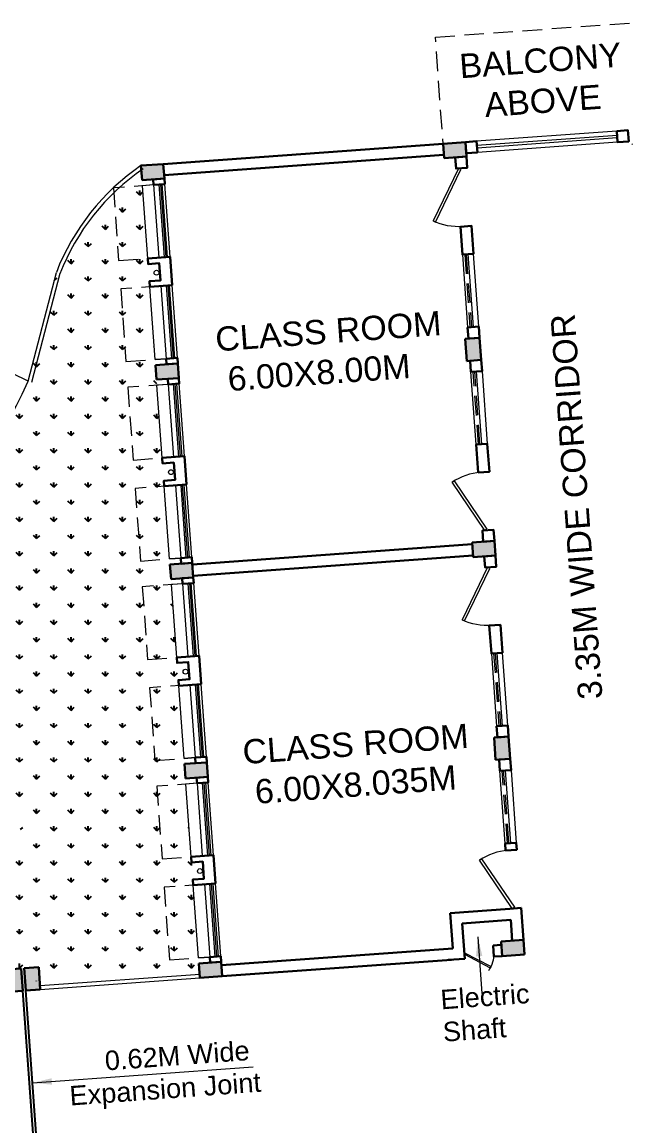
# Model space of a CAD drawing. Extents: x 1465 to 2206, y 779 to 1116.
# Drawn here: x 1630.29 to 1642.71, y 936.85 to 959.57 of the extents above; entities that cross this region are included whole.
import ezdxf

# ---------------------------------------------------------------- set-up
doc = ezdxf.new("R2010")
doc.units = 0
doc.header["$LTSCALE"] = 40
doc.header["$MEASUREMENT"] = 0
doc.linetypes.add('DASHED', pattern=[0.75, 0.5, -0.25])
doc.layers.get('0').update_dxf_attribs({"linetype": 'CONTINUOUS'})
for name, color, linetype, lineweight in [('CLL LEV.', 252, 'CONTINUOUS', 18), ('COLUMN', 251, 'CONTINUOUS', 30), ('Door', 54, 'CONTINUOUS', 15), ('FIXTURE', 13, 'CONTINUOUS', 9), ('PROJECTION', 32, 'DASHED', 13), ('Railing', 22, 'CONTINUOUS', 13), ('RAMP', 252, 'CONTINUOUS', 9), ('Stair', 1, 'CONTINUOUS', 15), ('VENTILATOR', 6, 'DASHED', 13), ('Wall', 7, 'CONTINUOUS', 30), ('Window', 150, 'CONTINUOUS', 13), ('window wall', 7, 'CONTINUOUS', 18), ('Window-Wall', 7, 'CONTINUOUS', 13)]:
    doc.layers.add(name, color=color, linetype=linetype, lineweight=lineweight)
for name, color, linetype in [('Dim', 251, 'CONTINUOUS'), ('EXPANSION JOINT', 244, 'CONTINUOUS'), ('Hatch', 251, 'CONTINUOUS'), ('Text', 7, 'CONTINUOUS')]:
    doc.layers.add(name, color=color, linetype=linetype)
doc.styles.add('L120', font='simplex.shx', dxfattribs={"height": 3})
doc.styles.get("Standard").update_dxf_attribs({"font": 'txt.shx', "height": 0.03937007874015701})
doc.styles.add('Tabrej.', font='GOTHIC.TTF', dxfattribs={"height": 1})
doc.dimstyles.get("Standard").update_dxf_attribs({"dimtxt": 0.18, "dimasz": 0.18, "dimexe": 0.18, "dimexo": 0.0625, "dimgap": 0.09, "dimtad": 0, "dimtih": 1, "dimtoh": 1, "dimdec": 4, "dimzin": 0, "dimdsep": 46, "dimtxsty": 'Standard', "dimcen": 0.09, "dimadec": 0, "dimazin": 0, "dimtfac": 1, "dimtdec": 4, "dimtofl": 0, "dimtmove": 0, "dimatfit": 3, "dimfxl": 0, "dimtolj": 1, "dimtzin": 0, "dimarcsym": 0})

# ---------------------------------------------------------------- blocks, each defined once
blk = doc.blocks.new('COLUMN 546')
at = {"layer": 'Hatch'}
h = blk.add_hatch(color=0, dxfattribs=at)
h.dxf.hatch_style = 1
h.paths.add_polyline_path([(0, 0), (0.3000000000000181, 0), (0.3000000000000181, 0.4599999999999227), (0, 0.4599999999999227)])
at = {"layer": 'COLUMN'}
for p, q in [((0.3000000000000182, 0.4599999999999227), (0, 0.4599999999999227)), ((0, 0.4599999999999227), (0, 0)), ((0.3000000000000182, 0), (0.3000000000000182, 0.4599999999999227)), ((0, 0), (0.3000000000000182, 0))]:
    blk.add_line(p, q, dxfattribs=at)
blk = doc.blocks.new('WINDOW 1')
at = {"layer": 'CLL LEV.'}
for p, q in [((0, -0.2300000000000182), (0, -0.4600000000000364)), ((1.5, -0.2300000000000182), (1.5, -0.4600000000000364)), ((0, -0.4600000000000364), (1.5, -0.4600000000000364))]:
    blk.add_line(p, q, dxfattribs=at)
at = {"layer": 'PROJECTION', "ltscale": 0.02}
for p, q in [((0, -1.060000000000035), (0, -0.2300000000000182)), ((1.5, -0.2300000000000182), (1.5, -1.060000000000035)), ((1.5, -1.060000000000035), (0, -1.060000000000035))]:
    blk.add_line(p, q, dxfattribs=at)
at = {"layer": 'Window'}
for p, q in [((0, -0.0509773819492239), (1.5, -0.0509773819492239)), ((0, -0.0809773819491966), (1.5, -0.0809773819491966))]:
    blk.add_line(p, q, dxfattribs=at)
at = {"layer": 'Window-Wall'}
for p, q in [((0, 0), (1.5, 0)), ((0, -0.2300000000000182), (0, 0)), ((1.5, 0), (1.5, -0.2300000000000182)), ((0, -0.1150000000000091), (1.5, -0.1150000000000091)), ((1.5, -0.2300000000000182), (0, -0.2300000000000182))]:
    blk.add_line(p, q, dxfattribs=at)
blk = doc.blocks.new('SHAFT2')
at = {"layer": 'FIXTURE'}
blk.add_circle((0.3016715873354769, 0.3067165413449402), 0.05, dxfattribs=at)
at = {"layer": 'Wall'}
blk.add_lwpolyline([(0, 0.5849999999999796), (0.4600000000000364, 0.5849999999999796), (0.4600000000000364, 0.4699999999999706), (0.2300000000004729, 0.4699999999999706), (0.2299999999995634, 0.1150000000000091), (0.4599999999991269, 0.1150000000000091), (0.4599999999991269, 0), (0, 0), (0, 0.5849999999999796)], dxfattribs=at)
blk = doc.blocks.new('VENT 2')
at = {"layer": 'VENTILATOR', "ltscale": 0.02}
for p, q in [((0, 0.1820481956204958), (1.5, 0.1820481956204958)), ((0, 0.1520481956205231), (1.5, 0.1520481956205231))]:
    blk.add_line(p, q, dxfattribs=at)
at = {"layer": 'Window-Wall'}
for p, q in [((0, 0.2300000000000182), (1.5, 0.2300000000000182)), ((0, 0), (0, 0.2300000000000182)), ((1.5, 0.2300000000000182), (1.5, 0)), ((0, 0.1150000000000091), (1.5, 0.1150000000000091)), ((1.5, 0), (0, 0))]:
    blk.add_line(p, q, dxfattribs=at)
blk = doc.blocks.new('*U14')
for p, q in [((0, 0), (-1e-16, -5.999999999999999)), ((40, -9e-16), (40, -6))]:
    blk.add_line(p, q)
blk.add_lwpolyline([(-1e-16, -9e-16), (34.64101615137755, 20), (35.51601615137755, 18.48445554337723), (0.8749999999999989, -1.515544456622766)], close=True)
blk.add_arc((0, 0), 40, 0, 30)
blk = doc.blocks.new('DOOR1')
at = {"layer": 'Door', "xscale": 0.0300000000000013, "yscale": 0.0300000000000013, "zscale": 0.0300000000000013}
blk.add_blockref('*U14', (0, 0.1800000000000637), dxfattribs=at)
blk = doc.blocks.new('class 1')
at = {"layer": 'Wall'}
for points in [[(0.2299999999995634, 0), (0, 0), (0, -0.2300000000000182), (0.2299999999995634, -0.2300000000000182), (0.2299999999995634, 0)], [(0.2299999999995634, -1.430000000000063), (0, -1.430000000000063), (0, -2.004999999999995), (0.2299999999995634, -2.004999999999995), (0.2299999999995634, -1.430000000000063)], [(0.2299999999995634, -3.504999999999995), (0, -3.504999999999995), (0, -3.735000000000013), (0.2299999999995634, -3.735000000000013), (0.2299999999995634, -3.504999999999995)]]:
    blk.add_lwpolyline(points, dxfattribs=at)
at = {"layer": 'Wall', "rotation": 270}
for name, p in [('DOOR1', (0, -0.2300000000000182)), ('VENT 2', (0, -2.004999999999995))]:
    blk.add_blockref(name, p, dxfattribs=at)
blk = doc.blocks.new('Door - Left Hung 36 in.')
blk.add_lwpolyline([(0.75, -1.299038105676658), (0, 0), (31.17691453623981, 18), (31.92691453623981, 16.70096189432334)], close=True)
blk.add_arc((0, 0), 36, 0, 37.31012676492508)
blk = doc.blocks.new('TYU8')
at = {"layer": 'RAMP', "ltscale": 0.05}
for p, q in [((-8.718330591244921, 6.035435991391068), (-5.181764841337781, 8.079207332571627)), ((14.19337718691645, 6.044831603587112), (10.65513641097391, 8.085701714570291)), ((-8.42453849270305, 5.524591147619617), (-5.001768585309037, 7.761982565205585)), ((13.90000416068892, 5.533745975677675), (10.47540038992497, 7.768329428520701)), ((-8.074748484627435, 4.978117037502102), (-4.770868777900203, 7.394052235341406)), ((13.55066246539059, 4.98698516626996), (10.24480242119125, 7.400209848070174)), ((-7.713917936935786, 4.470661390305393), (-4.507385876147735, 7.017107071651592)), ((13.1902482328835, 4.479233751672608), (9.98162876266042, 7.023048713539082)), ((-7.273842075712991, 3.9142370514204), (-4.138653405454532, 6.550312589547842)), ((12.75062887556373, 3.922448668176001), (9.613279261228172, 6.555951969533679)), ((-6.670371902363284, 3.241274301381848), (-3.771887431641971, 6.142136963077518)), ((12.14771084098538, 3.24899120356315), (9.24684817928983, 6.147475674284352)), ((-5.828565634883716, 2.440235884704405), (-3.191131710284935, 5.58602618539112)), ((11.30656183472433, 2.447262642124313), (8.666548751980825, 5.590888772163225)), ((-4.917348546771564, 1.716213847385688), (-2.561944071677999, 5.083017736596616)), ((10.39593886557281, 1.722493506299314), (8.037773871409398, 5.087364459248077)), ((-3.972032252493818, 1.092300403978127), (-1.908718635208288, 4.649230322458152)), ((9.451134596856944, 1.097804963977863), (7.384904428872005, 4.653041442914741)), ((-3.972032252493818, 1.092300403978127), (-2.1288017654781, 4.269830766302106)), ((-1.178324295168067, 4.253435913056931), (-2.915754821939799, 0.5235114799743315)), ((6.654834948450115, 4.256648127844073), (8.395324018366637, 0.5281499168526125)), ((9.451134596856944, 1.097804963977749), (7.605298652715646, 4.273822517309553)), ((-0.5314765078981054, 3.96224690023871), (-1.661392915000304, -0.0006813024889425)), ((-0.5314765078981054, 3.96224690023871), (-0.0016249236916792, 3.962464181292373)), ((-0.5314765078981054, 3.96224690023871), (-0.5298523261071753, 0.0015918842657356)), ((6.00822619974292, 3.964928695551178), (5.478374615536495, 3.964711414497513)), ((6.00822619974292, 3.964928695551178), (7.141392454228708, 0.0029285356940818)), ((0, 0), (-1.661392915000304, -0.0006813024889425)), ((5.4799995392284, 0.0022472332051393), (7.141392454228708, 0.0029285356940818))]:
    blk.add_line(p, q, dxfattribs=at)
at = {"layer": 'RAMP'}
blk.add_line((6.00822619974292, 3.964928695551178), (6.009850381533852, 0.0042736795780911), dxfattribs=at)
at = {"layer": 'RAMP', "ltscale": 0.05}
for centre, radius, start, end in [((2.746509014354387, 12.36810482152612), 9.013998446949811, 208.4117183265326, 248.6751428133701), ((2.723347648058051, 12.36809532353413), 9.013998446949811, 291.3718487858509, 331.6352732726842), ((2.734963459106893, 12.28243878958517), 13.04618674419723, 208.6095015638766, 250.3067699530918), ((2.734963459106893, 12.28243878958517), 13.04618674419723, 289.7402216461237, 331.4374900353356)]:
    blk.add_arc(centre, radius, start, end, dxfattribs=at)
at = {"layer": 'Stair'}
for p, q in [((5.478375626182242, 3.96224690023871), (-0.0016239130459326, 3.95999966703357)), ((-0.0016239130459326, 3.95999966703357), (0, 0)), ((5.4799995392284, 0.0022472332051393), (5.478375626182242, 3.96224690023871))]:
    blk.add_line(p, q, dxfattribs=at)
at = {"layer": 'Wall'}
blk.add_line((5.478375626182242, 3.96224690023871), (5.478375626182242, 3.96224690023871), dxfattribs=at)
at = {"layer": 'Wall', "char_height": 0.6, "attachment_point": 1, "rotation": 0.023495799606675714, "style": 'Tabrej.'}
for s, insert in [('{\\fArial|b0|i0|c0|p34;UP}', (-8.223349610162131, 7.935644343610648)), ('{\\fArial|b0|i0|c0|p34;PORCH}', (1.387980957383206, 2.708428914798104)), ('{\\fArial|b0|i0|c0|p34;DN}', (5.562929678331328, 1.694988802823218))]:
    blk.add_mtext_dynamic_manual_height_columns(s, width=2.986567828766737, gutter_width=5, heights=[0], dxfattribs=dict(at, insert=insert))
at = {"layer": 'Dim'}
for points, override in [([(-5.27353839974421, 4.747081635196535), (-7.257323157502469, 7.109296293004491)], {"dimscale": 40, "dimtxt": 1, "dimasz": 0.02, "dimgap": 0.09, "dimtad": 0, "dimdec": 2, "dimpost": "'", "dimtxsty": 'L120', "dimtdec": 2, "dimarcsym": 1}), ([(9.573690251567312, 3.637505620629212), (7.365305154032513, 1.936190010358359)], {"dimscale": 40, "dimtxt": 1, "dimasz": 0.02, "dimdec": 2, "dimpost": "'", "dimtxsty": 'L120', "dimtdec": 2, "dimarcsym": 1})]:
    blk.add_leader(points, dimstyle='Standard', override=override, dxfattribs=at)
blk = doc.blocks.new('567UYH')
at = {"ltscale": 0.05}
blk.add_line((37.15999999999758, -15.73000000383001), (38.15999999999758, -15.73000000383047), dxfattribs=at)
at = {"layer": 'EXPANSION JOINT', "linetype": 'ByBlock', "ltscale": 0.05}
for p, q in [((28.0449999999978, -20.27499999999998), (28.0449999999978, -16.45999999999992)), ((28.1069999999977, -20.27499999999998), (28.1069999999977, -16.45999999999992))]:
    blk.add_line(p, q, dxfattribs=at)
at = {"layer": 'PROJECTION', "ltscale": 0.02}
blk.add_lwpolyline([(38.38999999999714, -6.39e-14), (37.92999999999722, -6.39e-14), (37.92999999999722, 2.499999999921719), (42.19999999999572, 2.499999999921719), (42.19999999999572, -6.39e-14), (41.73999999999568, -6.39e-14)], dxfattribs=at)
at = {"layer": 'Railing', "linetype": 'ByBlock', "ltscale": 0.05}
for p, q in [((28.40699999999697, -16.37999999999999), (31.69999999999664, -16.37999999999999)), ((28.40699999999697, -16.45999999999992), (31.69999999999664, -16.45999999999992))]:
    blk.add_line(p, q, dxfattribs=at)
at = {"layer": 'Wall'}
for p, q in [((37.92999999999711, 0.2999999999999545), (32.15999999999758, 0.2999999999999545)), ((37.92999999999711, 0.0699999999999363), (32.15999999999758, 0.0699999999999363)), ((37.92999999999711, -7.96500000000003), (32.15999999999758, -7.96500000000003)), ((37.92999999999711, -8.19500000000005), (32.15999999999758, -8.19500000000005)), ((36.92999999999802, -15.50000000382999), (38.15999999999758, -15.50000000383045)), ((36.92999999999802, -15.50000000382999), (36.92999999999802, -16.2299999999999)), ((38.15999999999758, -15.49999999999988), (38.38999999999714, -15.49999999999988)), ((38.38999999999714, -15.49999999999988), (38.38999999999714, -16.15999999999997)), ((37.15999999999758, -15.73000000383001), (38.15999999999758, -15.73000000383047)), ((37.15999999999758, -15.73000000383001), (37.15999999999758, -16.45999999999992)), ((38.15999999999667, -16.15999999999997), (38.15999999999758, -15.73000000383047)), ((36.92999999999802, -16.2299999999999), (32.15999999999758, -16.2299999999999)), ((37.75993830483321, -16.23004388751872), (37.92997031956338, -16.23000000383001)), ((37.75999765437564, -16.45999999999992), (37.75993830483321, -16.23004388751872)), ((36.88390528247555, -16.45999999999992), (32.15999999999758, -16.45999999999992)), ((36.81499999999733, -16.45999999999992), (37.15999999999758, -16.45999999999992)), ((37.75999765437564, -16.45999999999992), (37.92999999999711, -16.45999999999992))]:
    blk.add_line(p, q, dxfattribs=at)
for points in [[(38.38999999999624, 0.2999999999999545), (38.38999999999624, 0.0699999999999363), (38.61999999999671, 0.0699999999999363), (38.61999999999671, 0.2999999999999545), (38.38999999999624, 0.2999999999999545)], [(41.50999999999522, 0.2999999999999545), (41.50999999999522, 0.0699999999999363), (41.73999999999568, 0.0699999999999363), (41.73999999999568, 0.2999999999999545), (41.50999999999522, 0.2999999999999545)], [(31.92999999999711, 0), (31.92999999999711, -0.1150000000000091), (32.15999999999758, -0.1150000000000091), (32.15999999999758, 0), (31.92999999999711, 0)], [(31.9299999999962, -3.815000000000053), (31.9299999999962, -3.700000000000044), (32.15999999999667, -3.700000000000044), (32.15999999999667, -3.815000000000053), (31.9299999999962, -3.815000000000053)], [(31.92999999999711, -3.69999999999993), (31.92999999999711, -3.814999999999939), (32.15999999999758, -3.814999999999939), (32.15999999999758, -3.69999999999993), (31.92999999999711, -3.69999999999993)], [(31.92999999999711, -4.115000000000009), (31.92999999999711, -4.230000000000018), (32.15999999999758, -4.230000000000018), (32.15999999999758, -4.115000000000009), (31.92999999999711, -4.115000000000009)], [(31.9299999999962, -7.930000000000062), (31.9299999999962, -7.815000000000053), (32.15999999999667, -7.815000000000053), (32.15999999999667, -7.930000000000062), (31.9299999999962, -7.930000000000062)], [(31.92999999999711, -7.814999999999938), (31.92999999999711, -7.929999999999949), (32.15999999999758, -7.929999999999949), (32.15999999999758, -7.814999999999938), (31.92999999999711, -7.814999999999938)], [(31.92999999999711, -8.229999999999903), (31.92999999999711, -8.34499999999991), (32.15999999999758, -8.34499999999991), (32.15999999999758, -8.229999999999903), (31.92999999999711, -8.229999999999903)], [(31.9299999999962, -12.04499999999996), (31.9299999999962, -11.92999999999995), (32.15999999999667, -11.92999999999995), (32.15999999999667, -12.04499999999996), (31.9299999999962, -12.04499999999996)], [(31.92999999999711, -11.92999999999995), (31.92999999999711, -12.04499999999996), (32.15999999999758, -12.04499999999996), (32.15999999999758, -11.92999999999995), (31.92999999999711, -11.92999999999995)], [(31.92999999999711, -12.34499999999991), (31.92999999999711, -12.45999999999992), (32.15999999999758, -12.45999999999992), (32.15999999999758, -12.34499999999991), (31.92999999999711, -12.34499999999991)], [(38.15999999999758, -12.65499999999997), (38.38999999999714, -12.65499999999997), (38.38999999999714, -12.42499999999995), (38.15999999999758, -12.42499999999995), (38.15999999999758, -12.65499999999997)], [(38.15999999999758, -14.29999999999984), (38.38999999999714, -14.29999999999984), (38.38999999999714, -14.15499999999997), (38.15999999999758, -14.15499999999997), (38.15999999999758, -14.29999999999984)], [(31.9299999999962, -16.15999999999997), (31.9299999999962, -16.04499999999996), (32.15999999999667, -16.04499999999996), (32.15999999999667, -16.15999999999997), (31.9299999999962, -16.15999999999997)], [(31.92999999999711, -16.04499999999996), (31.92999999999711, -16.15999999999997), (32.15999999999758, -16.15999999999997), (32.15999999999758, -16.04499999999996), (31.92999999999711, -16.04499999999996)]]:
    blk.add_lwpolyline(points, dxfattribs=at)
at = {"layer": 'Window', "linetype": 'ByBlock', "ltscale": 0.05}
for p, q in [((41.50999999999522, 0.2100000000000363), (38.61999999999671, 0.2100000000000363)), ((41.50999999999522, 0.1599999999999681), (38.61999999999671, 0.1599999999999681))]:
    blk.add_line(p, q, dxfattribs=at)
at = {"layer": 'window wall', "linetype": 'ByBlock', "ltscale": 0.05}
for p, q in [((41.50999999999522, 0.2999999999999545), (38.61999999999671, 0.2999999999999545)), ((41.50999999999522, 0.0699999999999363), (38.61999999999671, 0.0699999999999363))]:
    blk.add_line(p, q, dxfattribs=at)
at = {"linetype": 'ByBlock', "xscale": -1}
for p in [(38.38999999999714, -1.137e-13), (38.38999999999714, -8.230000000000018)]:
    blk.add_blockref('class 1', p, dxfattribs=at)
at = {"linetype": 'ByBlock', "rotation": 180}
blk.add_blockref('class 1', (38.38999999999714, -7.929999999999949), dxfattribs=at)
at = {"layer": 'CLL LEV.', "extrusion": (0, 0, -1), "zscale": -1, "rotation": 90}
for p in [(-32.15999999999758, -1.615000000000008), (-32.15999999999758, -3.69999999999993), (-32.15999999999758, -5.730000000000018), (-32.15999999999758, -7.814999999999938), (-32.15999999999758, -9.844999999999912), (-32.15999999999758, -11.92999999999995), (-32.15999999999758, -13.95999999999992), (-32.15999999999758, -16.04499999999996)]:
    blk.add_blockref('WINDOW 1', p, dxfattribs=at)
at = {"layer": 'Door', "extrusion": (0, 0, -1), "xscale": 0.0166737001802426, "yscale": 0.0166737001802426, "zscale": -0.0166737001841632, "rotation": 181.6719586428226}
blk.add_blockref('Door - Left Hung 36 in.', (-37.15999999999758, -16.36628568351705), dxfattribs=at)
at = {"layer": 'Wall', "color": 7, "extrusion": (0, 0, -1), "zscale": -1, "rotation": 270}
for p in [(-32.15999999999758, 0.2999999999999545), (-38.38999999999714, 0.2999999999999545), (-32.15999999999758, -3.814999999999939), (-32.15999999999758, -7.929999999999949), (-38.38999999999714, -7.929999999999949), (-32.15999999999758, -12.04499999999996), (-32.15999999999758, -16.15999999999997), (-38.38999999999714, -16.15999999999997)]:
    blk.add_blockref('COLUMN 546', p, dxfattribs=at)
at = {"layer": 'Wall', "linetype": 'ByBlock', "rotation": 180}
for p in [(32.15999999999758, -1.615000000000008), (32.15999999999758, -5.730000000000018), (32.15999999999758, -9.844999999999912), (32.15999999999758, -13.95999999999992)]:
    blk.add_blockref('SHAFT2', p, dxfattribs=at)
at = {"layer": 'Wall', "color": 7, "extrusion": (0, 0, -1), "zscale": -1}
for p in [(-38.38999999999714, -4.19500000000005), (-38.38999999999714, -12.42499999999995), (-28.0449999999978, -16.45999999999992), (-28.40699999999697, -16.46000000000003)]:
    blk.add_blockref('COLUMN 546', p, dxfattribs=at)
at = {"layer": 'Wall', "rotation": 89.99999999999999}
for name, p in [('VENT 2', (38.38999999999714, -14.15499999999997)), ('DOOR1', (38.38999999999714, -15.49999999999988))]:
    blk.add_blockref(name, p, dxfattribs=at)
at = {"layer": 'Window-Wall'}
blk.add_blockref('TYU8', (14.8715613153056, -10.00000000000034), dxfattribs=at)
at = {"layer": 'Text', "attachment_point": 1, "style": 'Tabrej.'}
for s, width, insert, char_height in [('\\pi0.11296;{\\fArial|b0|i0|c0|p34;BALCONY \\P\\pi0.56913;ABOVE }', 3.507640358496377, (38.26767051285899, 2.116181889716173), 0.5), ('{\\fArial|b0|i0|c0|p34;CLASS ROOM\\P 6.00X8.00M}', 19.98968273575156, (32.96694065613087, -3.125739119661943), 0.5), ('{\\fArial|b0|i0|c0|p34;CLASS ROOM\\P 6.00X8.035M}', 19.98968273575156, (32.9111503760771, -11.63688084825548), 0.5), ('{\\fArial|b0|i0|c0|p34;Electric \\PShaft}', 19.98968273575156, (36.60198509822317, -17.06473877126978), 0.4), ('{\\fArial|b0|i0|c0|p34;     0.62M Wide \\PExpansion Joint}', 19.98968273575156, (28.84912076563774, -17.81893711878619), 0.4)]:
    blk.add_mtext_dynamic_manual_height_columns(s, width=width, gutter_width=5, heights=[0], dxfattribs=dict(at, insert=insert, char_height=char_height))
at = {"layer": 'Text', "insert": (39.87503395669228, -11.32452664872789), "char_height": 0.5, "attachment_point": 1, "rotation": 89.99999999999999, "style": 'Tabrej.'}
blk.add_mtext_dynamic_manual_height_columns('{\\fArial|b0|i0|c0|p34;3.35M WIDE CORRIDOR}', width=19.98968273575156, gutter_width=5, heights=[0], dxfattribs=at)
at = {"layer": 'Dim'}
for points in [[(37.45977322131739, -16.03113851273292), (37.45977322131739, -17.20197452750142)], [(28.1069999999977, -18.36396015177911), (32.65647676548969, -18.36396015177911)]]:
    blk.add_leader(points, dimstyle='Standard', override={"dimscale": 40, "dimasz": 0.01, "dimgap": 0.09, "dimtad": 0, "dimpost": "'", "dimtxsty": 'L120', "dimarcsym": 1}, dxfattribs=at)

msp = doc.modelspace()

# ---------------------------------------------------------------- hatches: boundary and pattern name
at = {"layer": 'Hatch'}
h = msp.add_hatch(dxfattribs=at)
h.set_pattern_fill('GRASS', color=3, scale=0.5)
h.set_pattern_definition([(90, (0, 0), (-0.3535533904999999, 0.3535533904999999), [0.09375, -0.6133567815]), (45, (0, 0), (-0.3535533905932737, 0.3535533905932738), [0.09375, -0.40625]), (135, (0, 0), (-0.3535533905932738, -0.3535533905932737), [0.09375, -0.40625])])
edge = h.paths.add_edge_path()
edge.add_line((1630.414764130691, 952.1787783767294), (1630.993769779986, 954.4177412220113))
edge.add_arc((1635.412386148788, 952.7021603834947), 4.73997766114195, 124.3929932961621, 158.780700611866, ccw=False)
edge.add_line((1632.734933472077, 956.6135073883127), (1633.209552991386, 950.0732059761535))
edge.add_line((1633.209552991386, 950.0732059761535), (1633.242381833099, 949.6208214637643))
edge.add_line((1633.242381833099, 949.6208214637643), (1633.360642316062, 947.9911809364462))
edge.add_line((1633.360642316062, 947.9911809364462), (1633.434744306763, 946.9700485668125))
edge.add_line((1633.434744306763, 946.9700485668125), (1633.938448280372, 940.028960651402))
edge.add_line((1633.938448280372, 940.028960651402), (1630.254359679198, 939.8137880445644))
edge.add_line((1630.254359679198, 939.8137880445644), (1630.09771995656, 941.9722980878572))
edge.add_line((1630.09771995656, 941.9722980878572), (1630.046734440445, 942.6748832734177))
edge.add_line((1630.046734440445, 942.6748832734177), (1630.276131211288, 942.6915302409268))
edge.add_line((1630.276131211288, 942.6915302409268), (1630.233790011318, 943.2749959406772))
edge.add_line((1630.233790011318, 943.2749959406772), (1630.004393240476, 943.258348973168))
edge.add_line((1630.004393240476, 943.258348973168), (1629.818367234641, 946.3053763073332))
edge.add_line((1629.818367234641, 946.3053763073332), (1624.388338365184, 945.9113275426897))
edge.add_line((1624.388338365184, 945.9113275426897), (1625.031204768785, 946.256913301018))
edge.add_line((1625.031204768785, 946.256913301018), (1626.043015674288, 946.9014918779761))
edge.add_line((1626.043015674288, 946.9014918779761), (1626.940128189304, 947.5929251838647))
edge.add_line((1626.940128189304, 947.5929251838647), (1627.795905408097, 948.3817026201464))
edge.add_line((1627.795905408097, 948.3817026201464), (1628.576820697313, 949.2422092430313))
edge.add_line((1628.576820697313, 949.2422092430313), (1629.129413852455, 949.9575384804832))
edge.add_line((1629.129413852455, 949.9575384804832), (1629.527581147125, 950.544682086417))
edge.add_line((1629.527581147125, 950.544682086417), (1629.857313049634, 951.072809378197))
edge.add_line((1629.857313049634, 951.072809378197), (1630.15915196101, 951.6477994032422))
edge.add_line((1630.15915196101, 951.6477994032422), (1630.414764130691, 952.1787783767294))

# ---------------------------------------------------------------- linework, layer by layer
at = {"layer": 'Railing'}
for p, q in [((1630.414764130691, 952.1787783767294), (1630.993769779986, 954.4177412220113)), ((1630.492216189398, 952.1587489333484), (1631.071221838693, 954.3977117786307))]:
    msp.add_line(p, q, dxfattribs=at)
for radius in [4.739977661141955, 4.659977661141955]:
    msp.add_arc((1635.412386148788, 952.7021603834947), radius, 124.3929932961621, 158.7807006118659, dxfattribs=at)

# ---------------------------------------------------------------- block references
at = {"layer": 'Window-Wall', "rotation": 4.150590050568498}
msp.add_blockref('567UYH', (1601.139787622343, 954.0199078174746), dxfattribs=at)

doc.saveas('drawing.dxf')
